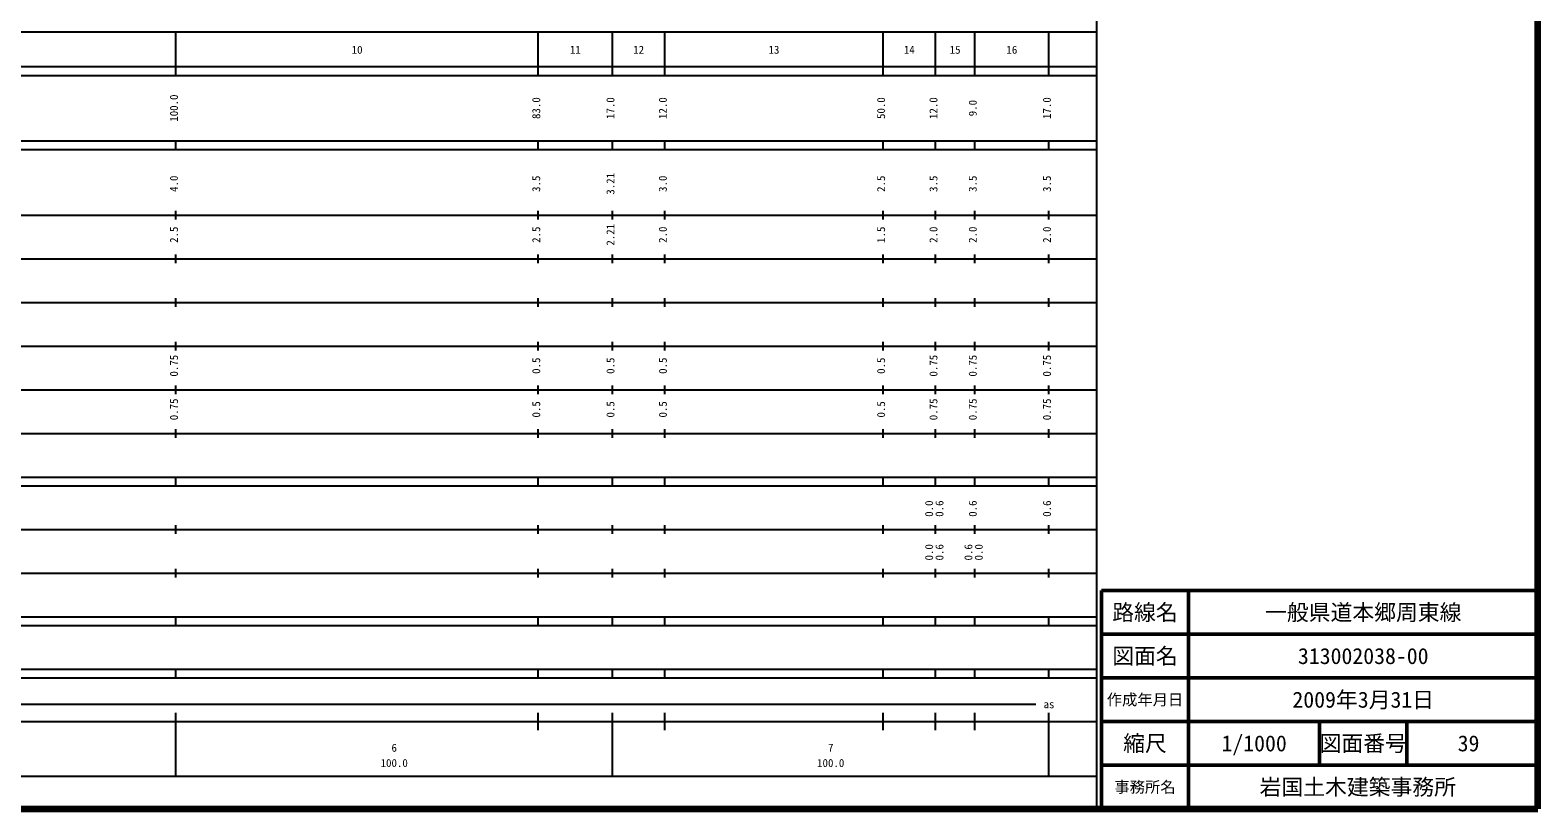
# Model space of a CAD drawing. Units: millimetres on the paper, enlarged 1000 times. Extents: x 40000 to 680000, y 20000 to 380000.
# Drawn here: x 334598 to 680000, y 20000 to 198357 of the extents above; entities that cross this region are included whole.
import ezdxf
from ezdxf.enums import TextEntityAlignment as Align

# ---------------------------------------------------------------- set-up
doc = ezdxf.new("R2010")
doc.units = ezdxf.units.MM
doc.header["$LTSCALE"] = 1000
for name, color, linetype, lineweight in [('M-TTL', 2, 'Continuous', 140), ('M-TTL-BAND', 7, 'Continuous', 25), ('M-TTL-FRAM', 2, 'Continuous', 50), ('M-TTL-LINE', 7, 'Continuous', 50)]:
    doc.layers.add(name, color=color, linetype=linetype, lineweight=lineweight)
doc.layers.add('M-TTL-TXT', color=7, linetype='Continuous')
doc.styles.add('ＭＳ ゴシック', font='')
doc.styles.get('ＭＳ ゴシック').set_extended_font_data('MS Gothic')

msp = doc.modelspace()

# ---------------------------------------------------------------- linework, layer by layer
at = {"layer": 'M-TTL'}
for p, q in [((680000, 20000), (680000, 380000)), ((40000, 20000), (680000, 20000))]:
    msp.add_line(p, q, dxfattribs=at)
at = {"layer": 'M-TTL-BAND'}
for p, q in [((579000, 20000), (579000, 370000)), ((68000, 198000), (579000, 198000)), ((368000, 188000), (368000, 198000)), ((451000, 188000), (451000, 198000)), ((468000, 188000), (468000, 198000)), ((480000, 188000), (480000, 198000)), ((530000, 188000), (530000, 198000)), ((542000, 188000), (542000, 198000)), ((551000, 188000), (551000, 198000)), ((568000, 188000), (568000, 198000)), ((40000, 190000), (579000, 190000)), ((40000, 188000), (579000, 188000)), ((40000, 173000), (579000, 173000)), ((368000, 171000), (368000, 173000)), ((451000, 171000), (451000, 173000)), ((468000, 171000), (468000, 173000)), ((480000, 171000), (480000, 173000)), ((530000, 171000), (530000, 173000)), ((542000, 171000), (542000, 173000)), ((551000, 171000), (551000, 173000)), ((568000, 171000), (568000, 173000)), ((40000, 171000), (579000, 171000)), ((40000, 156000), (579000, 156000)), ((368000, 155000), (368000, 157000)), ((451000, 155000), (451000, 157000)), ((468000, 155000), (468000, 157000)), ((480000, 155000), (480000, 157000)), ((530000, 155000), (530000, 157000)), ((542000, 155000), (542000, 157000)), ((551000, 155000), (551000, 157000)), ((568000, 155000), (568000, 157000)), ((46000, 146000), (579000, 146000)), ((368000, 145000), (368000, 147000)), ((451000, 145000), (451000, 147000)), ((468000, 145000), (468000, 147000)), ((480000, 145000), (480000, 147000)), ((530000, 145000), (530000, 147000)), ((542000, 145000), (542000, 147000)), ((551000, 145000), (551000, 147000)), ((568000, 145000), (568000, 147000)), ((52000, 136000), (579000, 136000)), ((368000, 135000), (368000, 137000)), ((451000, 135000), (451000, 137000)), ((468000, 135000), (468000, 137000)), ((480000, 135000), (480000, 137000)), ((530000, 135000), (530000, 137000)), ((542000, 135000), (542000, 137000)), ((551000, 135000), (551000, 137000)), ((568000, 135000), (568000, 137000)), ((46000, 126000), (579000, 126000)), ((368000, 125000), (368000, 127000)), ((451000, 125000), (451000, 127000)), ((468000, 125000), (468000, 127000)), ((480000, 125000), (480000, 127000)), ((530000, 125000), (530000, 127000)), ((542000, 125000), (542000, 127000)), ((551000, 125000), (551000, 127000)), ((568000, 125000), (568000, 127000)), ((52000, 116000), (579000, 116000)), ((368000, 115000), (368000, 117000)), ((451000, 115000), (451000, 117000)), ((468000, 115000), (468000, 117000)), ((480000, 115000), (480000, 117000)), ((530000, 115000), (530000, 117000)), ((542000, 115000), (542000, 117000)), ((551000, 115000), (551000, 117000)), ((568000, 115000), (568000, 117000)), ((46000, 106000), (579000, 106000)), ((368000, 105000), (368000, 107000)), ((451000, 105000), (451000, 107000)), ((468000, 105000), (468000, 107000)), ((480000, 105000), (480000, 107000)), ((530000, 105000), (530000, 107000)), ((542000, 105000), (542000, 107000)), ((551000, 105000), (551000, 107000)), ((568000, 105000), (568000, 107000)), ((40000, 96000), (579000, 96000)), ((40000, 94000), (579000, 94000)), ((368000, 94000), (368000, 96000)), ((451000, 94000), (451000, 96000)), ((468000, 94000), (468000, 96000)), ((480000, 94000), (480000, 96000)), ((530000, 94000), (530000, 96000)), ((542000, 94000), (542000, 96000)), ((551000, 94000), (551000, 96000)), ((568000, 94000), (568000, 96000)), ((49000, 84000), (579000, 84000)), ((368000, 83000), (368000, 85000)), ((451000, 83000), (451000, 85000)), ((468000, 83000), (468000, 85000)), ((480000, 83000), (480000, 85000)), ((530000, 83000), (530000, 85000)), ((542000, 83000), (542000, 85000)), ((551000, 83000), (551000, 85000)), ((568000, 83000), (568000, 85000)), ((40000, 74000), (579000, 74000)), ((368000, 73000), (368000, 75000)), ((451000, 73000), (451000, 75000)), ((468000, 73000), (468000, 75000)), ((480000, 73000), (480000, 75000)), ((530000, 73000), (530000, 75000)), ((542000, 73000), (542000, 75000)), ((551000, 73000), (551000, 75000)), ((568000, 73000), (568000, 75000)), ((40000, 64000), (579000, 64000)), ((368000, 62000), (368000, 64000)), ((451000, 62000), (451000, 64000)), ((468000, 62000), (468000, 64000)), ((480000, 62000), (480000, 64000)), ((530000, 62000), (530000, 64000)), ((542000, 62000), (542000, 64000)), ((551000, 62000), (551000, 64000)), ((568000, 62000), (568000, 64000)), ((40000, 62000), (579000, 62000)), ((40000, 52000), (579000, 52000)), ((368000, 50000), (368000, 52000)), ((451000, 50000), (451000, 52000)), ((468000, 50000), (468000, 52000)), ((480000, 50000), (480000, 52000)), ((530000, 50000), (530000, 52000)), ((542000, 50000), (542000, 52000)), ((551000, 50000), (551000, 52000)), ((568000, 50000), (568000, 52000)), ((40000, 50000), (579000, 50000)), ((71000, 44000), (565000, 44000)), ((368000, 27500), (368000, 42000)), ((451000, 38000), (451000, 42000)), ((468000, 27500), (468000, 42000)), ((480000, 38000), (480000, 42000)), ((530000, 38000), (530000, 42000)), ((542000, 38000), (542000, 42000)), ((551000, 38000), (551000, 42000)), ((568000, 27500), (568000, 42000)), ((40000, 40000), (579000, 40000)), ((68000, 27500), (579000, 27500))]:
    msp.add_line(p, q, dxfattribs=at)
at = {"layer": 'M-TTL-FRAM'}
for p, q in [((680000, 70000), (580000, 70000)), ((580000, 70000), (580000, 20000))]:
    msp.add_line(p, q, dxfattribs=at)
at = {"layer": 'M-TTL-LINE'}
for p, q in [((600000, 70000), (600000, 20000)), ((680000, 60000), (580000, 60000)), ((680000, 50000), (580000, 50000)), ((680000, 40000), (580000, 40000)), ((630000, 40000), (630000, 30000)), ((650000, 40000), (650000, 30000)), ((680000, 30000), (580000, 30000))]:
    msp.add_line(p, q, dxfattribs=at)

# ---------------------------------------------------------------- texts
at = {"layer": 'M-TTL-BAND', "style": 'ＭＳ ゴシック'}
for s, p in [('10', (409500, 192405)), ('11', (459500, 192405)), ('12', (474000, 192405)), ('13', (505000, 192405)), ('14', (536000, 192405)), ('15', (546500, 192405)), ('16', (559500, 192405)), ('as', (568000, 42500)), ('6', (418000, 32523)), ('7', (518000, 32523)), ('100.0', (418000, 29033)), ('100.0', (518000, 29033))]:
    msp.add_text(s, height=1833, dxfattribs=at).set_placement(p, align=Align.BOTTOM_CENTER)
for s, p in [('100.0', (369000, 180500)), ('83.0', (452000, 180500)), ('17.0', (469000, 180500)), ('12.0', (481000, 180500)), ('50.0', (531000, 180500)), ('12.0', (543000, 180500)), ('9.0', (552000, 180500)), ('17.0', (569000, 180500)), ('4.0', (369000, 163174)), ('3.5', (452000, 163174)), ('3.21', (469000, 163174)), ('3.0', (481000, 163174)), ('2.5', (531000, 163174)), ('3.5', (543000, 163174)), ('3.5', (552000, 163174)), ('3.5', (569000, 163174)), ('2.5', (369000, 151500)), ('2.5', (452000, 151500)), ('2.21', (469000, 151500)), ('2.0', (481000, 151500)), ('1.5', (531000, 151500)), ('2.0', (543000, 151500)), ('2.0', (552000, 151500)), ('2.0', (569000, 151500)), ('0.75', (369000, 121500)), ('0.5', (452000, 121500)), ('0.5', (469000, 121500)), ('0.5', (481000, 121500)), ('0.5', (531000, 121500)), ('0.75', (543000, 121500)), ('0.75', (552000, 121500)), ('0.75', (569000, 121500)), ('0.75', (369000, 111500)), ('0.5', (452000, 111500)), ('0.5', (469000, 111500)), ('0.5', (481000, 111500)), ('0.5', (531000, 111500)), ('0.75', (543000, 111500)), ('0.75', (552000, 111500)), ('0.75', (569000, 111500)), ('0.0', (542000, 88764)), ('0.6', (544370, 88764)), ('0.6', (552000, 88764)), ('0.6', (569000, 88764)), ('0.0', (542000, 78764)), ('0.6', (544370, 78764)), ('0.6', (551000, 78764)), ('0.0', (553370, 78764))]:
    msp.add_text(s, height=1833, rotation=90, dxfattribs=at).set_placement(p, align=Align.BOTTOM_CENTER)
at = {"layer": 'M-TTL-TXT', "style": 'ＭＳ ゴシック'}
for s, height, p in [('路線名', 3666, (590000, 65000)), ('路線名', 3666, (590000, 65000)), ('一般県道本郷周東線', 3666, (640000, 65000)), ('図面名', 3666, (590000, 55000)), ('図面名', 3666, (590000, 55000)), ('313002038-00', 3666, (640000, 55000)), ('作成年月日', 2566, (590000, 45000)), ('作成年月日', 2566, (590000, 45000)), ('2009年3月31日', 3666, (640000, 45000)), ('縮尺', 3666, (590000, 35000)), ('縮尺', 3666, (590000, 35000)), ('1/1000', 3666, (615000, 35000)), ('図面番号', 3666, (640000, 35000)), ('図面番号', 3666, (640000, 35000)), ('39', 3666, (664125, 35000)), ('事務所名', 2566, (590000, 25000)), ('事務所名', 2566, (590000, 25000)), ('岩国土木建築事務所 ', 3666, (640000, 25000))]:
    msp.add_text(s, height=height, dxfattribs=at).set_placement(p, align=Align.MIDDLE_CENTER)

doc.saveas('drawing.dxf')
